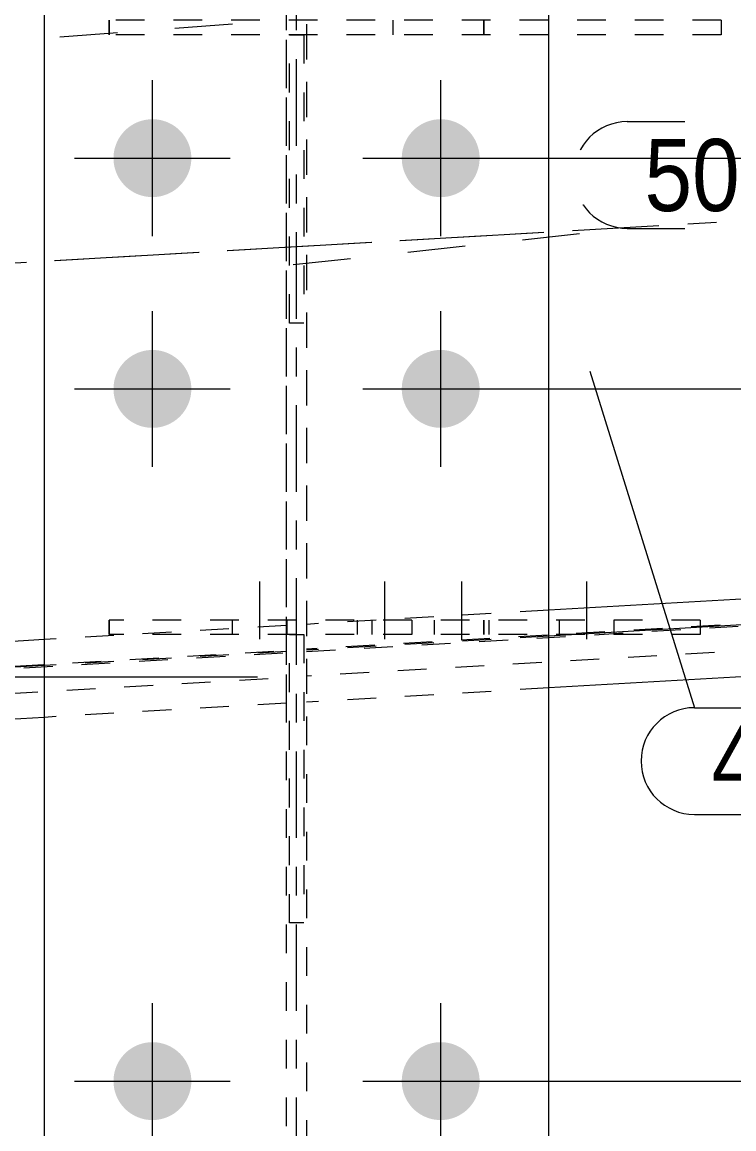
# Model space of a CAD drawing. Header units: millimetres. Extents: x 2 to 579, y 0 to 825.
# Drawn here: x 76.93 to 101.62, y 637.73 to 676.1 of the extents above; entities that cross this region are included whole.
import ezdxf

# ---------------------------------------------------------------- set-up
doc = ezdxf.new("R2010")
doc.units = ezdxf.units.MM
for name, pattern in [('XKITLINE00', [0]), ('XKITLINE01', [4, 1, -1, 1, -1]), ('XKITLINE02', [4, 2, -2]), ('XKITLINE03', [6, 3, -1, 1, -1])]:
    doc.linetypes.add(name, pattern=pattern)
for name, color, linetype, lineweight in [('Bolt', 3, 'Continuous', 0), ('Dimensions', 7, 'Continuous', 0), ('Part', 2, 'Continuous', 0), ('PartMark', 7, 'Continuous', 0)]:
    doc.layers.add(name, color=color, linetype=linetype, lineweight=lineweight)
doc.styles.add('ARIAL', font='ARIAL.TTF')

# ---------------------------------------------------------------- blocks, each defined once
blk = doc.blocks.new('*A47')
at = {"layer": 'Bolt'}
for points in [[(80.1, 671.416), (80.102, 671.449), (80.104, 671.482), (80.107, 671.515), (80.11, 671.548), (80.115, 671.581), (80.12, 671.613), (80.126, 671.646), (80.133, 671.678), (80.14, 671.711), (80.149, 671.743), (80.158, 671.774), (80.168, 671.806), (80.179, 671.837), (80.19, 671.868), (80.203, 671.899), (80.216, 671.93), (80.23, 671.96), (80.244, 671.99), (80.259, 672.019), (80.275, 672.048), (80.292, 672.077), (80.309, 672.105), (80.328, 672.133), (80.346, 672.16), (80.366, 672.187), (80.386, 672.213), (80.406, 672.239), (80.428, 672.264), (80.45, 672.289), (80.472, 672.313), (80.495, 672.337), (80.519, 672.36), (80.543, 672.383), (80.568, 672.405), (80.594, 672.426), (80.619, 672.447), (80.646, 672.467), (80.673, 672.486), (80.7, 672.505), (80.728, 672.523), (80.756, 672.541), (80.785, 672.557), (80.814, 672.573), (80.843, 672.588), (80.873, 672.603), (80.903, 672.617), (80.933, 672.63), (80.964, 672.642), (80.995, 672.654), (81.027, 672.664), (81.058, 672.674), (81.09, 672.684), (81.122, 672.692), (81.154, 672.7), (81.187, 672.707), (81.219, 672.713), (81.252, 672.718), (81.285, 672.722), (81.318, 672.726), (81.351, 672.729), (81.384, 672.731), (81.417, 672.732), (81.45, 672.733), (81.483, 672.732), (81.516, 672.731), (81.549, 672.729), (81.582, 672.726), (81.615, 672.722), (81.648, 672.718), (81.681, 672.713), (81.713, 672.707), (81.746, 672.7), (81.778, 672.692), (81.81, 672.684), (81.842, 672.674), (81.873, 672.664), (81.905, 672.654), (81.936, 672.642), (81.967, 672.63), (81.997, 672.617), (82.027, 672.603), (82.057, 672.588), (82.086, 672.573), (82.115, 672.557), (82.144, 672.541), (82.172, 672.523), (82.2, 672.505), (82.227, 672.486), (82.254, 672.467), (82.281, 672.447), (82.306, 672.426), (82.332, 672.405), (82.357, 672.383), (82.381, 672.36), (82.405, 672.337), (82.428, 672.313), (82.45, 672.289), (82.472, 672.264), (82.494, 672.239), (82.514, 672.213), (82.534, 672.187), (82.554, 672.16), (82.572, 672.133), (82.591, 672.105), (82.608, 672.077), (82.625, 672.048), (82.641, 672.019), (82.656, 671.99), (82.67, 671.96), (82.684, 671.93), (82.697, 671.899), (82.71, 671.868), (82.721, 671.837), (82.732, 671.806), (82.742, 671.774), (82.751, 671.743), (82.76, 671.711), (82.767, 671.678), (82.774, 671.646), (82.78, 671.613), (82.785, 671.581), (82.79, 671.548), (82.793, 671.515), (82.796, 671.482), (82.798, 671.449), (82.8, 671.416), (82.8, 671.383), (82.8, 671.349), (82.798, 671.316), (82.796, 671.283), (82.793, 671.25), (82.79, 671.217), (82.785, 671.185), (82.78, 671.152), (82.774, 671.119), (82.767, 671.087), (82.76, 671.055), (82.751, 671.023), (82.742, 670.991), (82.732, 670.959), (82.721, 670.928), (82.71, 670.897), (82.697, 670.866), (82.684, 670.836), (82.67, 670.805), (82.656, 670.776), (82.641, 670.746), (82.625, 670.717), (82.608, 670.689), (82.591, 670.66), (82.572, 670.633), (82.554, 670.605), (82.534, 670.578), (82.514, 670.552), (82.494, 670.526), (82.472, 670.501), (82.45, 670.476), (82.428, 670.452), (82.405, 670.428), (82.381, 670.405), (82.357, 670.382), (82.332, 670.36), (82.306, 670.339), (82.281, 670.318), (82.254, 670.298), (82.227, 670.279), (82.2, 670.26), (82.172, 670.242), (82.144, 670.225), (82.115, 670.208), (82.086, 670.192), (82.057, 670.177), (82.027, 670.162), (81.997, 670.148), (81.967, 670.135), (81.936, 670.123), (81.905, 670.112), (81.873, 670.101), (81.842, 670.091), (81.81, 670.081), (81.778, 670.073), (81.746, 670.065), (81.713, 670.059), (81.681, 670.052), (81.648, 670.047), (81.615, 670.043), (81.582, 670.039), (81.549, 670.036), (81.516, 670.034), (81.483, 670.033), (81.45, 670.033), (81.417, 670.033), (81.384, 670.034), (81.351, 670.036), (81.318, 670.039), (81.285, 670.043), (81.252, 670.047), (81.219, 670.052), (81.187, 670.059), (81.154, 670.065), (81.122, 670.073), (81.09, 670.081), (81.058, 670.091), (81.027, 670.101), (80.995, 670.112), (80.964, 670.123), (80.933, 670.135), (80.903, 670.148), (80.873, 670.162), (80.843, 670.177), (80.814, 670.192), (80.785, 670.208), (80.756, 670.225), (80.728, 670.242), (80.7, 670.26), (80.673, 670.279), (80.646, 670.298), (80.619, 670.318), (80.594, 670.339), (80.568, 670.36), (80.543, 670.382), (80.519, 670.405), (80.495, 670.428), (80.472, 670.452), (80.45, 670.476), (80.428, 670.501), (80.406, 670.526), (80.386, 670.552), (80.366, 670.578), (80.346, 670.605), (80.328, 670.633), (80.309, 670.66), (80.292, 670.689), (80.275, 670.717), (80.259, 670.746), (80.244, 670.776), (80.23, 670.805), (80.216, 670.836), (80.203, 670.866), (80.19, 670.897), (80.179, 670.928), (80.168, 670.959), (80.158, 670.991), (80.149, 671.023), (80.14, 671.055), (80.133, 671.087), (80.126, 671.119), (80.12, 671.152), (80.115, 671.185), (80.11, 671.217), (80.107, 671.25), (80.104, 671.283), (80.102, 671.316), (80.1, 671.349), (80.1, 671.383)], [(90.1, 671.416), (90.102, 671.449), (90.104, 671.482), (90.107, 671.515), (90.11, 671.548), (90.115, 671.581), (90.12, 671.613), (90.126, 671.646), (90.133, 671.678), (90.14, 671.711), (90.149, 671.743), (90.158, 671.774), (90.168, 671.806), (90.179, 671.837), (90.19, 671.868), (90.203, 671.899), (90.216, 671.93), (90.23, 671.96), (90.244, 671.99), (90.259, 672.019), (90.275, 672.048), (90.292, 672.077), (90.309, 672.105), (90.328, 672.133), (90.346, 672.16), (90.366, 672.187), (90.386, 672.213), (90.406, 672.239), (90.428, 672.264), (90.45, 672.289), (90.472, 672.313), (90.495, 672.337), (90.519, 672.36), (90.543, 672.383), (90.568, 672.405), (90.594, 672.426), (90.619, 672.447), (90.646, 672.467), (90.673, 672.486), (90.7, 672.505), (90.728, 672.523), (90.756, 672.541), (90.785, 672.557), (90.814, 672.573), (90.843, 672.588), (90.873, 672.603), (90.903, 672.617), (90.933, 672.63), (90.964, 672.642), (90.995, 672.654), (91.027, 672.664), (91.058, 672.674), (91.09, 672.684), (91.122, 672.692), (91.154, 672.7), (91.187, 672.707), (91.219, 672.713), (91.252, 672.718), (91.285, 672.722), (91.318, 672.726), (91.351, 672.729), (91.384, 672.731), (91.417, 672.732), (91.45, 672.733), (91.483, 672.732), (91.516, 672.731), (91.549, 672.729), (91.582, 672.726), (91.615, 672.722), (91.648, 672.718), (91.681, 672.713), (91.713, 672.707), (91.746, 672.7), (91.778, 672.692), (91.81, 672.684), (91.842, 672.674), (91.873, 672.664), (91.905, 672.654), (91.936, 672.642), (91.967, 672.63), (91.997, 672.617), (92.027, 672.603), (92.057, 672.588), (92.086, 672.573), (92.115, 672.557), (92.144, 672.541), (92.172, 672.523), (92.2, 672.505), (92.227, 672.486), (92.254, 672.467), (92.281, 672.447), (92.306, 672.426), (92.332, 672.405), (92.357, 672.383), (92.381, 672.36), (92.405, 672.337), (92.428, 672.313), (92.45, 672.289), (92.472, 672.264), (92.494, 672.239), (92.514, 672.213), (92.534, 672.187), (92.554, 672.16), (92.572, 672.133), (92.591, 672.105), (92.608, 672.077), (92.625, 672.048), (92.641, 672.019), (92.656, 671.99), (92.67, 671.96), (92.684, 671.93), (92.697, 671.899), (92.71, 671.868), (92.721, 671.837), (92.732, 671.806), (92.742, 671.774), (92.751, 671.743), (92.76, 671.711), (92.767, 671.678), (92.774, 671.646), (92.78, 671.613), (92.785, 671.581), (92.79, 671.548), (92.793, 671.515), (92.796, 671.482), (92.798, 671.449), (92.8, 671.416), (92.8, 671.383), (92.8, 671.349), (92.798, 671.316), (92.796, 671.283), (92.793, 671.25), (92.79, 671.217), (92.785, 671.185), (92.78, 671.152), (92.774, 671.119), (92.767, 671.087), (92.76, 671.055), (92.751, 671.023), (92.742, 670.991), (92.732, 670.959), (92.721, 670.928), (92.71, 670.897), (92.697, 670.866), (92.684, 670.836), (92.67, 670.805), (92.656, 670.776), (92.641, 670.746), (92.625, 670.717), (92.608, 670.689), (92.591, 670.66), (92.572, 670.633), (92.554, 670.605), (92.534, 670.578), (92.514, 670.552), (92.494, 670.526), (92.472, 670.501), (92.45, 670.476), (92.428, 670.452), (92.405, 670.428), (92.381, 670.405), (92.357, 670.382), (92.332, 670.36), (92.306, 670.339), (92.281, 670.318), (92.254, 670.298), (92.227, 670.279), (92.2, 670.26), (92.172, 670.242), (92.144, 670.225), (92.115, 670.208), (92.086, 670.192), (92.057, 670.177), (92.027, 670.162), (91.997, 670.148), (91.967, 670.135), (91.936, 670.123), (91.905, 670.112), (91.873, 670.101), (91.842, 670.091), (91.81, 670.081), (91.778, 670.073), (91.746, 670.065), (91.713, 670.059), (91.681, 670.052), (91.648, 670.047), (91.615, 670.043), (91.582, 670.039), (91.549, 670.036), (91.516, 670.034), (91.483, 670.033), (91.45, 670.033), (91.417, 670.033), (91.384, 670.034), (91.351, 670.036), (91.318, 670.039), (91.285, 670.043), (91.252, 670.047), (91.219, 670.052), (91.187, 670.059), (91.154, 670.065), (91.122, 670.073), (91.09, 670.081), (91.058, 670.091), (91.027, 670.101), (90.995, 670.112), (90.964, 670.123), (90.933, 670.135), (90.903, 670.148), (90.873, 670.162), (90.843, 670.177), (90.814, 670.192), (90.785, 670.208), (90.756, 670.225), (90.728, 670.242), (90.7, 670.26), (90.673, 670.279), (90.646, 670.298), (90.619, 670.318), (90.594, 670.339), (90.568, 670.36), (90.543, 670.382), (90.519, 670.405), (90.495, 670.428), (90.472, 670.452), (90.45, 670.476), (90.428, 670.501), (90.406, 670.526), (90.386, 670.552), (90.366, 670.578), (90.346, 670.605), (90.328, 670.633), (90.309, 670.66), (90.292, 670.689), (90.275, 670.717), (90.259, 670.746), (90.244, 670.776), (90.23, 670.805), (90.216, 670.836), (90.203, 670.866), (90.19, 670.897), (90.179, 670.928), (90.168, 670.959), (90.158, 670.991), (90.149, 671.023), (90.14, 671.055), (90.133, 671.087), (90.126, 671.119), (90.12, 671.152), (90.115, 671.185), (90.11, 671.217), (90.107, 671.25), (90.104, 671.283), (90.102, 671.316), (90.1, 671.349), (90.1, 671.383)], [(80.1, 663.416), (80.102, 663.449), (80.104, 663.482), (80.107, 663.515), (80.11, 663.548), (80.115, 663.581), (80.12, 663.613), (80.126, 663.646), (80.133, 663.678), (80.14, 663.711), (80.149, 663.743), (80.158, 663.774), (80.168, 663.806), (80.179, 663.837), (80.19, 663.868), (80.203, 663.899), (80.216, 663.93), (80.23, 663.96), (80.244, 663.99), (80.259, 664.019), (80.275, 664.048), (80.292, 664.077), (80.309, 664.105), (80.328, 664.133), (80.346, 664.16), (80.366, 664.187), (80.386, 664.213), (80.406, 664.239), (80.428, 664.264), (80.45, 664.289), (80.472, 664.313), (80.495, 664.337), (80.519, 664.36), (80.543, 664.383), (80.568, 664.405), (80.594, 664.426), (80.619, 664.447), (80.646, 664.467), (80.673, 664.486), (80.7, 664.505), (80.728, 664.523), (80.756, 664.541), (80.785, 664.557), (80.814, 664.573), (80.843, 664.588), (80.873, 664.603), (80.903, 664.617), (80.933, 664.63), (80.964, 664.642), (80.995, 664.654), (81.027, 664.664), (81.058, 664.674), (81.09, 664.684), (81.122, 664.692), (81.154, 664.7), (81.187, 664.707), (81.219, 664.713), (81.252, 664.718), (81.285, 664.722), (81.318, 664.726), (81.351, 664.729), (81.384, 664.731), (81.417, 664.732), (81.45, 664.733), (81.483, 664.732), (81.516, 664.731), (81.549, 664.729), (81.582, 664.726), (81.615, 664.722), (81.648, 664.718), (81.681, 664.713), (81.713, 664.707), (81.746, 664.7), (81.778, 664.692), (81.81, 664.684), (81.842, 664.674), (81.873, 664.664), (81.905, 664.654), (81.936, 664.642), (81.967, 664.63), (81.997, 664.617), (82.027, 664.603), (82.057, 664.588), (82.086, 664.573), (82.115, 664.557), (82.144, 664.541), (82.172, 664.523), (82.2, 664.505), (82.227, 664.486), (82.254, 664.467), (82.281, 664.447), (82.306, 664.426), (82.332, 664.405), (82.357, 664.383), (82.381, 664.36), (82.405, 664.337), (82.428, 664.313), (82.45, 664.289), (82.472, 664.264), (82.494, 664.239), (82.514, 664.213), (82.534, 664.187), (82.554, 664.16), (82.572, 664.133), (82.591, 664.105), (82.608, 664.077), (82.625, 664.048), (82.641, 664.019), (82.656, 663.99), (82.67, 663.96), (82.684, 663.93), (82.697, 663.899), (82.71, 663.868), (82.721, 663.837), (82.732, 663.806), (82.742, 663.774), (82.751, 663.743), (82.76, 663.711), (82.767, 663.678), (82.774, 663.646), (82.78, 663.613), (82.785, 663.581), (82.79, 663.548), (82.793, 663.515), (82.796, 663.482), (82.798, 663.449), (82.8, 663.416), (82.8, 663.383), (82.8, 663.349), (82.798, 663.316), (82.796, 663.283), (82.793, 663.25), (82.79, 663.217), (82.785, 663.185), (82.78, 663.152), (82.774, 663.119), (82.767, 663.087), (82.76, 663.055), (82.751, 663.023), (82.742, 662.991), (82.732, 662.959), (82.721, 662.928), (82.71, 662.897), (82.697, 662.866), (82.684, 662.836), (82.67, 662.805), (82.656, 662.776), (82.641, 662.746), (82.625, 662.717), (82.608, 662.689), (82.591, 662.66), (82.572, 662.633), (82.554, 662.605), (82.534, 662.578), (82.514, 662.552), (82.494, 662.526), (82.472, 662.501), (82.45, 662.476), (82.428, 662.452), (82.405, 662.428), (82.381, 662.405), (82.357, 662.382), (82.332, 662.36), (82.306, 662.339), (82.281, 662.318), (82.254, 662.298), (82.227, 662.279), (82.2, 662.26), (82.172, 662.242), (82.144, 662.225), (82.115, 662.208), (82.086, 662.192), (82.057, 662.177), (82.027, 662.162), (81.997, 662.148), (81.967, 662.135), (81.936, 662.123), (81.905, 662.112), (81.873, 662.101), (81.842, 662.091), (81.81, 662.081), (81.778, 662.073), (81.746, 662.065), (81.713, 662.059), (81.681, 662.052), (81.648, 662.047), (81.615, 662.043), (81.582, 662.039), (81.549, 662.036), (81.516, 662.034), (81.483, 662.033), (81.45, 662.033), (81.417, 662.033), (81.384, 662.034), (81.351, 662.036), (81.318, 662.039), (81.285, 662.043), (81.252, 662.047), (81.219, 662.052), (81.187, 662.059), (81.154, 662.065), (81.122, 662.073), (81.09, 662.081), (81.058, 662.091), (81.027, 662.101), (80.995, 662.112), (80.964, 662.123), (80.933, 662.135), (80.903, 662.148), (80.873, 662.162), (80.843, 662.177), (80.814, 662.192), (80.785, 662.208), (80.756, 662.225), (80.728, 662.242), (80.7, 662.26), (80.673, 662.279), (80.646, 662.298), (80.619, 662.318), (80.594, 662.339), (80.568, 662.36), (80.543, 662.382), (80.519, 662.405), (80.495, 662.428), (80.472, 662.452), (80.45, 662.476), (80.428, 662.501), (80.406, 662.526), (80.386, 662.552), (80.366, 662.578), (80.346, 662.605), (80.328, 662.633), (80.309, 662.66), (80.292, 662.689), (80.275, 662.717), (80.259, 662.746), (80.244, 662.776), (80.23, 662.805), (80.216, 662.836), (80.203, 662.866), (80.19, 662.897), (80.179, 662.928), (80.168, 662.959), (80.158, 662.991), (80.149, 663.023), (80.14, 663.055), (80.133, 663.087), (80.126, 663.119), (80.12, 663.152), (80.115, 663.185), (80.11, 663.217), (80.107, 663.25), (80.104, 663.283), (80.102, 663.316), (80.1, 663.349), (80.1, 663.383)], [(90.1, 663.416), (90.102, 663.449), (90.104, 663.482), (90.107, 663.515), (90.11, 663.548), (90.115, 663.581), (90.12, 663.613), (90.126, 663.646), (90.133, 663.678), (90.14, 663.711), (90.149, 663.743), (90.158, 663.774), (90.168, 663.806), (90.179, 663.837), (90.19, 663.868), (90.203, 663.899), (90.216, 663.93), (90.23, 663.96), (90.244, 663.99), (90.259, 664.019), (90.275, 664.048), (90.292, 664.077), (90.309, 664.105), (90.328, 664.133), (90.346, 664.16), (90.366, 664.187), (90.386, 664.213), (90.406, 664.239), (90.428, 664.264), (90.45, 664.289), (90.472, 664.313), (90.495, 664.337), (90.519, 664.36), (90.543, 664.383), (90.568, 664.405), (90.594, 664.426), (90.619, 664.447), (90.646, 664.467), (90.673, 664.486), (90.7, 664.505), (90.728, 664.523), (90.756, 664.541), (90.785, 664.557), (90.814, 664.573), (90.843, 664.588), (90.873, 664.603), (90.903, 664.617), (90.933, 664.63), (90.964, 664.642), (90.995, 664.654), (91.027, 664.664), (91.058, 664.674), (91.09, 664.684), (91.122, 664.692), (91.154, 664.7), (91.187, 664.707), (91.219, 664.713), (91.252, 664.718), (91.285, 664.722), (91.318, 664.726), (91.351, 664.729), (91.384, 664.731), (91.417, 664.732), (91.45, 664.733), (91.483, 664.732), (91.516, 664.731), (91.549, 664.729), (91.582, 664.726), (91.615, 664.722), (91.648, 664.718), (91.681, 664.713), (91.713, 664.707), (91.746, 664.7), (91.778, 664.692), (91.81, 664.684), (91.842, 664.674), (91.873, 664.664), (91.905, 664.654), (91.936, 664.642), (91.967, 664.63), (91.997, 664.617), (92.027, 664.603), (92.057, 664.588), (92.086, 664.573), (92.115, 664.557), (92.144, 664.541), (92.172, 664.523), (92.2, 664.505), (92.227, 664.486), (92.254, 664.467), (92.281, 664.447), (92.306, 664.426), (92.332, 664.405), (92.357, 664.383), (92.381, 664.36), (92.405, 664.337), (92.428, 664.313), (92.45, 664.289), (92.472, 664.264), (92.494, 664.239), (92.514, 664.213), (92.534, 664.187), (92.554, 664.16), (92.572, 664.133), (92.591, 664.105), (92.608, 664.077), (92.625, 664.048), (92.641, 664.019), (92.656, 663.99), (92.67, 663.96), (92.684, 663.93), (92.697, 663.899), (92.71, 663.868), (92.721, 663.837), (92.732, 663.806), (92.742, 663.774), (92.751, 663.743), (92.76, 663.711), (92.767, 663.678), (92.774, 663.646), (92.78, 663.613), (92.785, 663.581), (92.79, 663.548), (92.793, 663.515), (92.796, 663.482), (92.798, 663.449), (92.8, 663.416), (92.8, 663.383), (92.8, 663.349), (92.798, 663.316), (92.796, 663.283), (92.793, 663.25), (92.79, 663.217), (92.785, 663.185), (92.78, 663.152), (92.774, 663.119), (92.767, 663.087), (92.76, 663.055), (92.751, 663.023), (92.742, 662.991), (92.732, 662.959), (92.721, 662.928), (92.71, 662.897), (92.697, 662.866), (92.684, 662.836), (92.67, 662.805), (92.656, 662.776), (92.641, 662.746), (92.625, 662.717), (92.608, 662.689), (92.591, 662.66), (92.572, 662.633), (92.554, 662.605), (92.534, 662.578), (92.514, 662.552), (92.494, 662.526), (92.472, 662.501), (92.45, 662.476), (92.428, 662.452), (92.405, 662.428), (92.381, 662.405), (92.357, 662.382), (92.332, 662.36), (92.306, 662.339), (92.281, 662.318), (92.254, 662.298), (92.227, 662.279), (92.2, 662.26), (92.172, 662.242), (92.144, 662.225), (92.115, 662.208), (92.086, 662.192), (92.057, 662.177), (92.027, 662.162), (91.997, 662.148), (91.967, 662.135), (91.936, 662.123), (91.905, 662.112), (91.873, 662.101), (91.842, 662.091), (91.81, 662.081), (91.778, 662.073), (91.746, 662.065), (91.713, 662.059), (91.681, 662.052), (91.648, 662.047), (91.615, 662.043), (91.582, 662.039), (91.549, 662.036), (91.516, 662.034), (91.483, 662.033), (91.45, 662.033), (91.417, 662.033), (91.384, 662.034), (91.351, 662.036), (91.318, 662.039), (91.285, 662.043), (91.252, 662.047), (91.219, 662.052), (91.187, 662.059), (91.154, 662.065), (91.122, 662.073), (91.09, 662.081), (91.058, 662.091), (91.027, 662.101), (90.995, 662.112), (90.964, 662.123), (90.933, 662.135), (90.903, 662.148), (90.873, 662.162), (90.843, 662.177), (90.814, 662.192), (90.785, 662.208), (90.756, 662.225), (90.728, 662.242), (90.7, 662.26), (90.673, 662.279), (90.646, 662.298), (90.619, 662.318), (90.594, 662.339), (90.568, 662.36), (90.543, 662.382), (90.519, 662.405), (90.495, 662.428), (90.472, 662.452), (90.45, 662.476), (90.428, 662.501), (90.406, 662.526), (90.386, 662.552), (90.366, 662.578), (90.346, 662.605), (90.328, 662.633), (90.309, 662.66), (90.292, 662.689), (90.275, 662.717), (90.259, 662.746), (90.244, 662.776), (90.23, 662.805), (90.216, 662.836), (90.203, 662.866), (90.19, 662.897), (90.179, 662.928), (90.168, 662.959), (90.158, 662.991), (90.149, 663.023), (90.14, 663.055), (90.133, 663.087), (90.126, 663.119), (90.12, 663.152), (90.115, 663.185), (90.11, 663.217), (90.107, 663.25), (90.104, 663.283), (90.102, 663.316), (90.1, 663.349), (90.1, 663.383)], [(80.1, 639.416), (80.102, 639.449), (80.104, 639.482), (80.107, 639.515), (80.11, 639.548), (80.115, 639.581), (80.12, 639.613), (80.126, 639.646), (80.133, 639.678), (80.14, 639.711), (80.149, 639.743), (80.158, 639.774), (80.168, 639.806), (80.179, 639.837), (80.19, 639.868), (80.203, 639.899), (80.216, 639.93), (80.23, 639.96), (80.244, 639.99), (80.259, 640.019), (80.275, 640.048), (80.292, 640.077), (80.309, 640.105), (80.328, 640.133), (80.346, 640.16), (80.366, 640.187), (80.386, 640.213), (80.406, 640.239), (80.428, 640.264), (80.45, 640.289), (80.472, 640.313), (80.495, 640.337), (80.519, 640.36), (80.543, 640.383), (80.568, 640.405), (80.594, 640.426), (80.619, 640.447), (80.646, 640.467), (80.673, 640.486), (80.7, 640.505), (80.728, 640.523), (80.756, 640.541), (80.785, 640.557), (80.814, 640.573), (80.843, 640.588), (80.873, 640.603), (80.903, 640.617), (80.933, 640.63), (80.964, 640.642), (80.995, 640.654), (81.027, 640.664), (81.058, 640.674), (81.09, 640.684), (81.122, 640.692), (81.154, 640.7), (81.187, 640.707), (81.219, 640.713), (81.252, 640.718), (81.285, 640.722), (81.318, 640.726), (81.351, 640.729), (81.384, 640.731), (81.417, 640.732), (81.45, 640.733), (81.483, 640.732), (81.516, 640.731), (81.549, 640.729), (81.582, 640.726), (81.615, 640.722), (81.648, 640.718), (81.681, 640.713), (81.713, 640.707), (81.746, 640.7), (81.778, 640.692), (81.81, 640.684), (81.842, 640.674), (81.873, 640.664), (81.905, 640.654), (81.936, 640.642), (81.967, 640.63), (81.997, 640.617), (82.027, 640.603), (82.057, 640.588), (82.086, 640.573), (82.115, 640.557), (82.144, 640.541), (82.172, 640.523), (82.2, 640.505), (82.227, 640.486), (82.254, 640.467), (82.281, 640.447), (82.306, 640.426), (82.332, 640.405), (82.357, 640.383), (82.381, 640.36), (82.405, 640.337), (82.428, 640.313), (82.45, 640.289), (82.472, 640.264), (82.494, 640.239), (82.514, 640.213), (82.534, 640.187), (82.554, 640.16), (82.572, 640.133), (82.591, 640.105), (82.608, 640.077), (82.625, 640.048), (82.641, 640.019), (82.656, 639.99), (82.67, 639.96), (82.684, 639.93), (82.697, 639.899), (82.71, 639.868), (82.721, 639.837), (82.732, 639.806), (82.742, 639.774), (82.751, 639.743), (82.76, 639.711), (82.767, 639.678), (82.774, 639.646), (82.78, 639.613), (82.785, 639.581), (82.79, 639.548), (82.793, 639.515), (82.796, 639.482), (82.798, 639.449), (82.8, 639.416), (82.8, 639.383), (82.8, 639.349), (82.798, 639.316), (82.796, 639.283), (82.793, 639.25), (82.79, 639.217), (82.785, 639.185), (82.78, 639.152), (82.774, 639.119), (82.767, 639.087), (82.76, 639.055), (82.751, 639.023), (82.742, 638.991), (82.732, 638.959), (82.721, 638.928), (82.71, 638.897), (82.697, 638.866), (82.684, 638.836), (82.67, 638.805), (82.656, 638.776), (82.641, 638.746), (82.625, 638.717), (82.608, 638.689), (82.591, 638.66), (82.572, 638.633), (82.554, 638.605), (82.534, 638.578), (82.514, 638.552), (82.494, 638.526), (82.472, 638.501), (82.45, 638.476), (82.428, 638.452), (82.405, 638.428), (82.381, 638.405), (82.357, 638.382), (82.332, 638.36), (82.306, 638.339), (82.281, 638.318), (82.254, 638.298), (82.227, 638.279), (82.2, 638.26), (82.172, 638.242), (82.144, 638.225), (82.115, 638.208), (82.086, 638.192), (82.057, 638.177), (82.027, 638.162), (81.997, 638.148), (81.967, 638.135), (81.936, 638.123), (81.905, 638.112), (81.873, 638.101), (81.842, 638.091), (81.81, 638.081), (81.778, 638.073), (81.746, 638.065), (81.713, 638.059), (81.681, 638.052), (81.648, 638.047), (81.615, 638.043), (81.582, 638.039), (81.549, 638.036), (81.516, 638.034), (81.483, 638.033), (81.45, 638.033), (81.417, 638.033), (81.384, 638.034), (81.351, 638.036), (81.318, 638.039), (81.285, 638.043), (81.252, 638.047), (81.219, 638.052), (81.187, 638.059), (81.154, 638.065), (81.122, 638.073), (81.09, 638.081), (81.058, 638.091), (81.027, 638.101), (80.995, 638.112), (80.964, 638.123), (80.933, 638.135), (80.903, 638.148), (80.873, 638.162), (80.843, 638.177), (80.814, 638.192), (80.785, 638.208), (80.756, 638.225), (80.728, 638.242), (80.7, 638.26), (80.673, 638.279), (80.646, 638.298), (80.619, 638.318), (80.594, 638.339), (80.568, 638.36), (80.543, 638.382), (80.519, 638.405), (80.495, 638.428), (80.472, 638.452), (80.45, 638.476), (80.428, 638.501), (80.406, 638.526), (80.386, 638.552), (80.366, 638.578), (80.346, 638.605), (80.328, 638.633), (80.309, 638.66), (80.292, 638.689), (80.275, 638.717), (80.259, 638.746), (80.244, 638.776), (80.23, 638.805), (80.216, 638.836), (80.203, 638.866), (80.19, 638.897), (80.179, 638.928), (80.168, 638.959), (80.158, 638.991), (80.149, 639.023), (80.14, 639.055), (80.133, 639.087), (80.126, 639.119), (80.12, 639.152), (80.115, 639.185), (80.11, 639.217), (80.107, 639.25), (80.104, 639.283), (80.102, 639.316), (80.1, 639.349), (80.1, 639.383)], [(90.1, 639.416), (90.102, 639.449), (90.104, 639.482), (90.107, 639.515), (90.11, 639.548), (90.115, 639.581), (90.12, 639.613), (90.126, 639.646), (90.133, 639.678), (90.14, 639.711), (90.149, 639.743), (90.158, 639.774), (90.168, 639.806), (90.179, 639.837), (90.19, 639.868), (90.203, 639.899), (90.216, 639.93), (90.23, 639.96), (90.244, 639.99), (90.259, 640.019), (90.275, 640.048), (90.292, 640.077), (90.309, 640.105), (90.328, 640.133), (90.346, 640.16), (90.366, 640.187), (90.386, 640.213), (90.406, 640.239), (90.428, 640.264), (90.45, 640.289), (90.472, 640.313), (90.495, 640.337), (90.519, 640.36), (90.543, 640.383), (90.568, 640.405), (90.594, 640.426), (90.619, 640.447), (90.646, 640.467), (90.673, 640.486), (90.7, 640.505), (90.728, 640.523), (90.756, 640.541), (90.785, 640.557), (90.814, 640.573), (90.843, 640.588), (90.873, 640.603), (90.903, 640.617), (90.933, 640.63), (90.964, 640.642), (90.995, 640.654), (91.027, 640.664), (91.058, 640.674), (91.09, 640.684), (91.122, 640.692), (91.154, 640.7), (91.187, 640.707), (91.219, 640.713), (91.252, 640.718), (91.285, 640.722), (91.318, 640.726), (91.351, 640.729), (91.384, 640.731), (91.417, 640.732), (91.45, 640.733), (91.483, 640.732), (91.516, 640.731), (91.549, 640.729), (91.582, 640.726), (91.615, 640.722), (91.648, 640.718), (91.681, 640.713), (91.713, 640.707), (91.746, 640.7), (91.778, 640.692), (91.81, 640.684), (91.842, 640.674), (91.873, 640.664), (91.905, 640.654), (91.936, 640.642), (91.967, 640.63), (91.997, 640.617), (92.027, 640.603), (92.057, 640.588), (92.086, 640.573), (92.115, 640.557), (92.144, 640.541), (92.172, 640.523), (92.2, 640.505), (92.227, 640.486), (92.254, 640.467), (92.281, 640.447), (92.306, 640.426), (92.332, 640.405), (92.357, 640.383), (92.381, 640.36), (92.405, 640.337), (92.428, 640.313), (92.45, 640.289), (92.472, 640.264), (92.494, 640.239), (92.514, 640.213), (92.534, 640.187), (92.554, 640.16), (92.572, 640.133), (92.591, 640.105), (92.608, 640.077), (92.625, 640.048), (92.641, 640.019), (92.656, 639.99), (92.67, 639.96), (92.684, 639.93), (92.697, 639.899), (92.71, 639.868), (92.721, 639.837), (92.732, 639.806), (92.742, 639.774), (92.751, 639.743), (92.76, 639.711), (92.767, 639.678), (92.774, 639.646), (92.78, 639.613), (92.785, 639.581), (92.79, 639.548), (92.793, 639.515), (92.796, 639.482), (92.798, 639.449), (92.8, 639.416), (92.8, 639.383), (92.8, 639.349), (92.798, 639.316), (92.796, 639.283), (92.793, 639.25), (92.79, 639.217), (92.785, 639.185), (92.78, 639.152), (92.774, 639.119), (92.767, 639.087), (92.76, 639.055), (92.751, 639.023), (92.742, 638.991), (92.732, 638.959), (92.721, 638.928), (92.71, 638.897), (92.697, 638.866), (92.684, 638.836), (92.67, 638.805), (92.656, 638.776), (92.641, 638.746), (92.625, 638.717), (92.608, 638.689), (92.591, 638.66), (92.572, 638.633), (92.554, 638.605), (92.534, 638.578), (92.514, 638.552), (92.494, 638.526), (92.472, 638.501), (92.45, 638.476), (92.428, 638.452), (92.405, 638.428), (92.381, 638.405), (92.357, 638.382), (92.332, 638.36), (92.306, 638.339), (92.281, 638.318), (92.254, 638.298), (92.227, 638.279), (92.2, 638.26), (92.172, 638.242), (92.144, 638.225), (92.115, 638.208), (92.086, 638.192), (92.057, 638.177), (92.027, 638.162), (91.997, 638.148), (91.967, 638.135), (91.936, 638.123), (91.905, 638.112), (91.873, 638.101), (91.842, 638.091), (91.81, 638.081), (91.778, 638.073), (91.746, 638.065), (91.713, 638.059), (91.681, 638.052), (91.648, 638.047), (91.615, 638.043), (91.582, 638.039), (91.549, 638.036), (91.516, 638.034), (91.483, 638.033), (91.45, 638.033), (91.417, 638.033), (91.384, 638.034), (91.351, 638.036), (91.318, 638.039), (91.285, 638.043), (91.252, 638.047), (91.219, 638.052), (91.187, 638.059), (91.154, 638.065), (91.122, 638.073), (91.09, 638.081), (91.058, 638.091), (91.027, 638.101), (90.995, 638.112), (90.964, 638.123), (90.933, 638.135), (90.903, 638.148), (90.873, 638.162), (90.843, 638.177), (90.814, 638.192), (90.785, 638.208), (90.756, 638.225), (90.728, 638.242), (90.7, 638.26), (90.673, 638.279), (90.646, 638.298), (90.619, 638.318), (90.594, 638.339), (90.568, 638.36), (90.543, 638.382), (90.519, 638.405), (90.495, 638.428), (90.472, 638.452), (90.45, 638.476), (90.428, 638.501), (90.406, 638.526), (90.386, 638.552), (90.366, 638.578), (90.346, 638.605), (90.328, 638.633), (90.309, 638.66), (90.292, 638.689), (90.275, 638.717), (90.259, 638.746), (90.244, 638.776), (90.23, 638.805), (90.216, 638.836), (90.203, 638.866), (90.19, 638.897), (90.179, 638.928), (90.168, 638.959), (90.158, 638.991), (90.149, 639.023), (90.14, 639.055), (90.133, 639.087), (90.126, 639.119), (90.12, 639.152), (90.115, 639.185), (90.11, 639.217), (90.107, 639.25), (90.104, 639.283), (90.102, 639.316), (90.1, 639.349), (90.1, 639.383)]]:
    blk.add_hatch(color=3, dxfattribs=at).paths.add_polyline_path(points, flags=17)
at = {"layer": 'Bolt', "color": 3, "linetype": 'XKITLINE00', "lineweight": 0}
for p, q in [((81.45, 668.683), (81.45, 674.083)), ((91.45, 668.683), (91.45, 674.083)), ((78.75, 671.383), (84.15, 671.383)), ((88.75, 671.383), (94.15, 671.383)), ((81.45, 660.683), (81.45, 666.083)), ((91.45, 660.683), (91.45, 666.083)), ((78.75, 663.383), (84.15, 663.383)), ((88.75, 663.383), (94.15, 663.383)), ((81.45, 636.683), (81.45, 642.083)), ((91.45, 636.683), (91.45, 642.083)), ((78.75, 639.383), (84.15, 639.383)), ((88.75, 639.383), (94.15, 639.383))]:
    blk.add_line(p, q, dxfattribs=at)
blk = doc.blocks.new('*A57')
at = {"layer": 'Bolt', "color": 3, "linetype": 'XKITLINE02', "lineweight": 0}
for p, q in [((85.161, 656.71), (85.161, 653.71)), ((89.498, 656.71), (89.498, 653.71)), ((92.171, 656.71), (92.171, 653.71)), ((96.508, 656.71), (96.508, 653.71)), ((84.211, 655.37), (84.211, 654.87)), ((86.112, 655.37), (86.112, 654.87)), ((88.547, 655.37), (88.547, 654.87)), ((90.448, 655.37), (90.448, 654.87)), ((91.221, 655.37), (91.221, 654.87)), ((93.122, 655.37), (93.122, 654.87)), ((95.557, 655.37), (95.557, 654.87)), ((97.459, 655.37), (97.459, 654.87))]:
    blk.add_line(p, q, dxfattribs=at)
blk = doc.blocks.new('*A60')
at = {"layer": 'Part', "color": 7, "linetype": 'XKITLINE03', "lineweight": 0}
blk.add_line((86.45, 599.815), (86.45, 692.299), dxfattribs=at)
at = {"layer": 'Part', "color": 2, "linetype": 'XKITLINE00', "lineweight": 0}
for p, q in [((77.7, 684.145), (77.7, 599.815)), ((95.2, 599.815), (95.2, 684.145))]:
    blk.add_line(p, q, dxfattribs=at)
at = {"layer": 'Part', "color": 7, "linetype": 'XKITLINE01', "lineweight": 0}
for p, q in [((86.1, 599.815), (86.1, 684.029)), ((86.8, 684.029), (86.8, 599.815))]:
    blk.add_line(p, q, dxfattribs=at)
blk = doc.blocks.new('*A67')
at = {"layer": 'Part', "color": 7, "linetype": 'XKITLINE01', "lineweight": 0}
for p, q in [((101.181, 676.164), (79.95, 676.164)), ((79.95, 676.164), (79.95, 675.664)), ((79.95, 675.664), (79.95, 676.164)), ((89.8, 675.664), (89.8, 676.164)), ((92.95, 676.164), (92.95, 675.664)), ((92.95, 675.664), (92.95, 676.164)), ((101.181, 676.164), (101.181, 675.664)), ((101.181, 675.664), (79.95, 675.664))]:
    blk.add_line(p, q, dxfattribs=at)
blk = doc.blocks.new('*A68')
at = {"layer": 'Part', "color": 7, "linetype": 'XKITLINE01', "lineweight": 0}
for p, q in [((86.2, 675.664), (86.7, 675.664)), ((86.2, 665.664), (86.2, 675.664)), ((86.2, 675.664), (86.7, 675.664)), ((86.7, 675.664), (86.7, 665.664)), ((86.7, 665.664), (86.2, 665.664))]:
    blk.add_line(p, q, dxfattribs=at)
blk = doc.blocks.new('*A80')
at = {"layer": 'Part', "color": 7, "linetype": 'XKITLINE01', "lineweight": 0}
for p, q in [((86.2, 654.87), (86.7, 654.87)), ((86.2, 644.87), (86.2, 654.87)), ((86.2, 654.87), (86.7, 654.87)), ((86.7, 654.87), (86.7, 644.87)), ((86.7, 644.87), (86.2, 644.87))]:
    blk.add_line(p, q, dxfattribs=at)
blk = doc.blocks.new('*A81')
at = {"layer": 'Part', "color": 7, "linetype": 'XKITLINE01', "lineweight": 0}
for p, q in [((100.453, 655.37), (79.95, 655.37)), ((79.95, 655.37), (79.95, 654.87)), ((79.95, 654.87), (79.95, 655.37)), ((89.071, 654.87), (89.071, 655.37)), ((92.95, 655.37), (92.95, 654.87)), ((92.95, 654.87), (92.95, 655.37)), ((100.453, 655.37), (100.453, 654.87)), ((100.453, 654.87), (79.95, 654.87))]:
    blk.add_line(p, q, dxfattribs=at)
blk = doc.blocks.new('*A82')
at = {"layer": 'Part', "color": 2, "linetype": 'XKITLINE00', "lineweight": 0}
for p, q in [((107.156, 685.344), (95.637, 684.673)), ((95.637, 684.673), (95.637, 682.32)), ((107.156, 684.449), (95.637, 683.778)), ((107.156, 683.588), (95.637, 682.917)), ((95.637, 682.32), (95.2, 682.295)), ((107.156, 656.404), (95.2, 655.708)), ((107.156, 655.509), (95.2, 654.813)), ((110.898, 653.927), (95.2, 653.013))]:
    blk.add_line(p, q, dxfattribs=at)
at = {"layer": 'Part', "color": 7, "linetype": 'XKITLINE01', "lineweight": 0}
for p, q in [((107.642, 685.372), (107.156, 685.344)), ((114.921, 683.996), (107.642, 685.372)), ((107.642, 685.372), (107.642, 684.477)), ((107.642, 684.477), (107.156, 684.449)), ((107.642, 684.477), (111.124, 683.819)), ((95.637, 682.873), (114.921, 683.996)), ((111.124, 683.819), (107.156, 683.588)), ((111.124, 683.819), (111.124, 655.774)), ((114.921, 683.101), (114.921, 683.996)), ((111.439, 683.759), (95.637, 682.839)), ((111.439, 655.715), (111.439, 683.759)), ((111.439, 683.759), (114.921, 683.101)), ((114.921, 683.101), (95.637, 681.978)), ((95.2, 682.295), (86.8, 681.806)), ((95.637, 682.32), (95.637, 681.978)), ((86.8, 681.728), (95.637, 682.242)), ((86.8, 681.806), (86.8, 652.524)), ((107.642, 656.432), (107.156, 656.404)), ((111.124, 655.774), (107.642, 656.432)), ((107.642, 656.432), (107.642, 655.537)), ((111.124, 655.774), (86.8, 654.358)), ((86.8, 654.28), (111.439, 655.715)), ((95.2, 655.708), (86.8, 655.219)), ((107.642, 655.537), (107.156, 655.509)), ((107.642, 655.537), (114.921, 654.162)), ((114.921, 655.057), (111.439, 655.715)), ((114.921, 655.057), (86.8, 653.419)), ((114.921, 654.162), (114.921, 655.057)), ((95.2, 654.813), (86.8, 654.324)), ((114.921, 654.162), (110.898, 653.927)), ((95.2, 653.013), (86.8, 652.524))]:
    blk.add_line(p, q, dxfattribs=at)
at = {"layer": 'Part', "color": 7, "linetype": 'XKITLINE03', "lineweight": 0}
blk.add_line((78.057, 667.832), (120.025, 670.276), dxfattribs=at)
blk = doc.blocks.new('*A83')
at = {"layer": 'Part', "color": 7, "linetype": 'XKITLINE01', "lineweight": 0}
for p, q in [((86.1, 652.484), (86.1, 681.765)), ((86.1, 655.178), (77.7, 654.689)), ((52.718, 652.374), (86.1, 654.317)), ((86.1, 654.283), (77.7, 653.794)), ((53.033, 652.314), (86.1, 654.239)), ((56.515, 651.656), (86.1, 653.379)), ((86.1, 652.484), (77.7, 651.995))]:
    blk.add_line(p, q, dxfattribs=at)
at = {"layer": 'Part', "color": 7, "linetype": 'XKITLINE03', "lineweight": 0}
blk.add_line((44.132, 665.857), (94.843, 668.81), dxfattribs=at)
at = {"layer": 'Part', "color": 2, "linetype": 'XKITLINE00', "lineweight": 0}
for p, q in [((77.7, 654.689), (49.235, 653.032)), ((77.7, 653.794), (49.235, 652.137)), ((77.7, 651.995), (56.515, 650.761))]:
    blk.add_line(p, q, dxfattribs=at)
blk = doc.blocks.new('*A189')
at = {"layer": 'Dimensions', "color": 7, "linetype": 'XKITLINE00', "lineweight": 0}
blk.add_line((85.1, 653.383), (19.6, 653.383), dxfattribs=at)
blk = doc.blocks.new('*A190')
at = {"layer": 'Dimensions', "color": 7, "linetype": 'XKITLINE00', "lineweight": 0}
blk.add_line((85.1, 653.383), (19.6, 653.383), dxfattribs=at)
blk = doc.blocks.new('*A194')
at = {"layer": 'Dimensions', "color": 7, "linetype": 'XKITLINE00', "lineweight": 0}
blk.add_line((92.45, 639.383), (148.85, 639.383), dxfattribs=at)
blk = doc.blocks.new('*A195')
at = {"layer": 'Dimensions', "color": 7, "linetype": 'XKITLINE00', "lineweight": 0}
for p, q in [((92.45, 663.383), (148.85, 663.383)), ((92.45, 639.383), (148.85, 639.383))]:
    blk.add_line(p, q, dxfattribs=at)
blk = doc.blocks.new('*A196')
at = {"layer": 'Dimensions', "color": 7, "linetype": 'XKITLINE00', "lineweight": 0}
for p, q in [((92.45, 671.383), (148.85, 671.383)), ((92.45, 663.383), (148.85, 663.383))]:
    blk.add_line(p, q, dxfattribs=at)
blk = doc.blocks.new('*A197')
at = {"layer": 'Dimensions', "color": 7, "linetype": 'XKITLINE00', "lineweight": 0}
blk.add_line((92.45, 671.383), (148.85, 671.383), dxfattribs=at)
blk = doc.blocks.new('*A203')
at = {"layer": 'PartMark', "color": 7, "linetype": 'XKITLINE00', "lineweight": 0}
for p, q in [((96.629, 664.003), (100.252, 652.329)), ((100.252, 652.329), (107.015, 652.329)), ((100.252, 648.629), (107.015, 648.629))]:
    blk.add_line(p, q, dxfattribs=at)
for centre, start, end in [((100.252, 650.479), 90, 270), ((107.015, 650.479), 270, 90)]:
    blk.add_arc(centre, 1.85, start, end, dxfattribs=at)
at = {"layer": 'PartMark', "color": 3, "style": 'ARIAL', "width": 0.85}
blk.add_text('438', height=2.5, dxfattribs=at).set_placement((100.852, 649.229))
blk = doc.blocks.new('*A209')
at = {"layer": 'PartMark', "color": 7, "linetype": 'XKITLINE02', "lineweight": 0}
for p, q in [((97.921, 672.649), (104.684, 672.649)), ((86.329, 667.693), (97.921, 668.949)), ((97.921, 668.949), (104.684, 668.949))]:
    blk.add_line(p, q, dxfattribs=at)
for centre, start, end in [((97.921, 670.799), 90, 270), ((104.684, 670.799), 270, 90)]:
    blk.add_arc(centre, 1.85, start, end, dxfattribs=at)
at = {"layer": 'PartMark', "color": 3, "style": 'ARIAL', "width": 0.85}
blk.add_text('505', height=2.5, dxfattribs=at).set_placement((98.521, 669.549))
blk = doc.blocks.new('*A210')
at = {"layer": 'PartMark', "color": 7, "linetype": 'XKITLINE02', "lineweight": 0}
for p, q in [((84.226, 676.034), (74.566, 675.296)), ((67.803, 675.296), (74.566, 675.296)), ((67.803, 671.596), (74.566, 671.596))]:
    blk.add_line(p, q, dxfattribs=at)
for centre, start, end in [((67.803, 673.446), 90, 270), ((74.566, 673.446), 270, 90)]:
    blk.add_arc(centre, 1.85, start, end, dxfattribs=at)
at = {"layer": 'PartMark', "color": 3, "style": 'ARIAL', "width": 0.85}
blk.add_text('479', height=2.5, dxfattribs=at).set_placement((68.403, 672.196))

msp = doc.modelspace()

# ---------------------------------------------------------------- block references
at = {"lineweight": 0}
for name in ['*A190', '*A82', '*A83', '*A197', '*A47', '*A67', '*A210', '*A68', '*A196', '*A209', '*A195', '*A203', '*A189', '*A57', '*A81', '*A80', '*A194']:
    msp.add_blockref(name, (0, 0), dxfattribs=at)
at = {"layer": 'Part', "lineweight": 0}
msp.add_blockref('*A60', (0, 0), dxfattribs=at)

doc.saveas('drawing.dxf')
